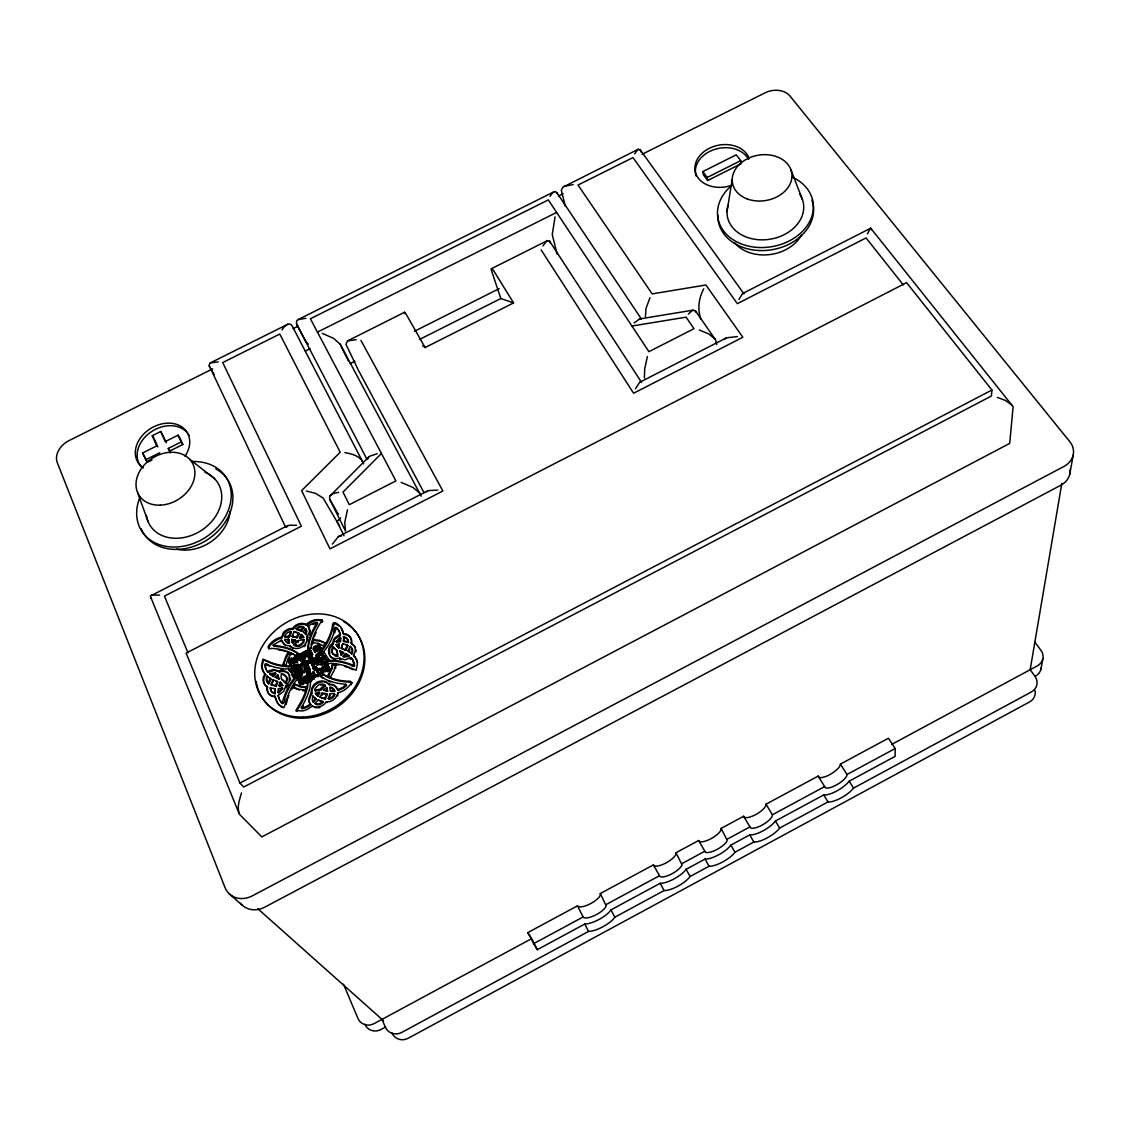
<?xml version="1.0" encoding="UTF-8"?>
<svg xmlns="http://www.w3.org/2000/svg" width="1130" height="1130" viewBox="0 0 1130 1130"><rect width="100%" height="100%" fill="white"/><g stroke="black" fill="none" stroke-linecap="round" stroke-linejoin="round"><path stroke-width="1.5" d="M895.172 748.512L895.158 756.351L849.209 781.169A16.992 5.452 -31.3 0 1 823.728 794.941L775.434 821.03A17.035 5.509 -30.4 0 1 749.727 834.915L730.87 845.099A17.077 5.537 -29.9 0 1 705.035 859.054L686.08 869.295A17.134 5.565 -29.3 0 1 660.132 883.321L610.949 909.89A17.247 5.594 -28.4 0 1 584.775 924.029L537.23 949.709L527.752 932.631L577.444 905.85L578.376 906.613A12.981 4.322 -28.4 0 0 590.863 903.477A12.981 4.322 -28.4 0 0 600.397 894.748L600.284 893.533L653.352 864.93L654.157 865.764A12.882 4.294 -29.3 0 0 666.177 862.868A12.882 4.294 -29.3 0 0 675.994 853.983L676.008 852.712L698.608 840.536L699.315 841.412A12.84 4.28 -29.9 0 0 711.081 838.658A12.84 4.28 -29.9 0 0 721.053 829.702L721.138 828.389L743.625 816.27L744.26 817.188A12.811 4.252 -30.5 0 0 755.744 814.56A12.811 4.252 -30.5 0 0 765.886 805.52L766.055 804.179L818.177 776.084L825.183 787.525A12.826 4.139 -31.4 0 0 836.228 785.067A12.826 4.139 -31.4 0 0 846.709 775.9L847.006 774.502L840.409 764.106L888.42 738.229L895.172 748.512L847.006 774.502M333.166 644.199L332.601 642.447L334.367 638.21L339.932 634.184L340.497 635.046L334.932 639.057L333.166 644.199L329.692 648.578L329.692 655.216M307.685 640.498L306.979 636.981L309.592 631.741L308.942 627.418M290.466 680.175L290.495 677.887M355.936 651.784L355.95 649.496M343.986 637.574L343.732 641.572L348.492 642.447L348.153 640.357A6.187 5.255 -32.6 0 0 344.876 637.673L343.421 636.713L344.325 636.826A6.187 5.269 -32.6 0 1 347.602 639.509L348.492 642.447M343.421 636.713L343.732 641.572M289.266 674.935L289.195 681.658L285.636 686.122L283.771 691.391L278.107 695.501C278.926 700.628 284.732 709.414 284.972 697.111A66.444 57.404 -35.4 0 1 291.484 683.495L294.563 679.328L301.88 675.528M286.243 687.845L285.636 686.122M676.008 852.712L682.011 864.817A12.924 4.223 -29.3 0 1 672.138 873.674A12.924 4.223 -29.3 0 1 660.104 876.64L653.352 864.93M274.661 692.874L275 688.763L270.254 687.845L270.536 689.978A6.272 5.297 -36.4 0 0 273.757 692.747L275.282 693.665L274.392 693.552A6.272 5.297 -36.4 0 1 271.172 690.783L270.847 689.328M275.282 693.665L275 688.763M340.709 638.083L340.469 641.642L336.698 642.377L336.133 641.529L340.144 637.235L340.709 638.083L336.698 642.377M340.144 637.235L340.469 641.642M277.952 692.365L278.263 688.707L282.076 687.972L282.698 688.777L278.587 693.156L277.952 692.365L282.076 687.972M339.989 651.064L341.26 655.231L343.803 653.041L339.989 651.064L343.803 653.041M340.554 651.911L341.26 655.231M308.278 648.493L309.055 642.928A65.088 55.822 -31.9 0 1 315.454 627.263L317.587 623.675L316.81 622.517L314.86 622.842A14.676 12.388 -33.1 0 0 310.369 624.777A14.506 12.246 -33.1 0 0 308.193 626.373L308.787 627.221M294.224 674.695L294.704 675.909L296.145 675.415L294.817 673L293.856 674.907L296.145 675.415M336.415 687.068L332.545 684.865L329.24 684.724C326.316 679.78 318.957 680.076 315.03 683.65A9.986 8.532 -35.3 0 0 311.372 690.063C311.795 694.964 305.707 700.021 310.863 704.696A14.803 12.614 -36.1 0 1 308.631 706.349A14.973 12.755 -36.1 0 1 304.041 708.341L302.035 708.665L301.216 707.55L303.433 703.792A65.695 55.031 -36.9 0 0 309.973 687.548L310.877 680.26L307.515 682.011L307.289 685.006A62.164 52.079 -36.9 0 1 299.323 704.739L295.862 710.615L302.388 710.954A18.461 15.721 -36.1 0 0 308.193 708.92L312.445 705.982C317.219 708.694 323.491 706.321 326.259 701.829L329.381 701.645A10.099 8.659 -35.2 0 0 335.836 697.38L338.28 692.676A18.108 15.509 -34.3 0 0 342.56 691.052C345.667 690.049 357.009 679.949 347.334 681.206A61.317 52.164 -31.4 0 1 325.525 675.599L323.109 673.904L319.762 675.655L325.751 679.413A64.608 54.975 -31.4 0 0 339.381 683.537L345.865 684.328L346.613 685.444L343.69 688.057L338.195 690.501L337.136 688.128M307.515 682.011L307.897 685.825A62.108 52.051 -36.9 0 1 299.93 705.544L296.484 711.406M311.499 648.309L311.117 644.538A61.656 52.87 -31.9 0 1 318.886 625.469L322.22 619.861L315.849 619.621A18.066 15.255 -33.1 0 0 310.213 621.585M279.011 679.074L277.754 674.907L275.183 677.096L279.011 679.074L277.754 674.907M354.029 645.442L351.077 642.956L351.289 640.089A9.93 8.447 -32.6 0 0 343.125 633.549M351.628 643.803L351.84 640.936A9.916 8.433 -32.6 0 0 343.69 634.396L342.545 630.625M721.138 828.389L727.226 840.409A12.896 4.209 -29.9 0 1 717.183 849.35A12.896 4.209 -29.9 0 1 705.417 852.175L698.608 840.536M991.9 390.02L991.363 396.051L243.755 787.017L239.97 783.019L186.083 653.112L906.585 282.641L991.9 390.02L239.97 783.019M266.878 689.357L267.174 686.433C262.358 684.3 261.948 677.732 265.07 673.989A18.066 15.199 -35.3 0 1 262.216 669.214A18.221 15.312 -35.3 0 1 261.524 665.302L262.909 659.143L270.437 662.307A60.639 50.681 -32.7 0 0 287.839 665.966L298.391 664.355L289.633 668.889L284.746 668.904A64.085 53.576 -32.7 0 1 268.771 665.189C261.962 659.623 265.508 670.825 268.206 672.449L274.308 670.26L279.576 671.955L282.5 671.418A9.916 8.376 -36 0 1 288.673 673.918M267.174 686.433L267.513 690.162A10.057 8.489 -36.4 0 0 270.932 695.699A9.958 8.418 -36.4 0 0 273.05 696.617M306.88 671.785L306.696 667.11L307.289 667.943M766.055 804.179L772.397 814.787L772.214 816.114A12.854 4.181 -30.5 0 1 762.016 825.14A12.854 4.181 -30.5 0 1 750.518 827.824L743.625 816.27M306.626 671.912L307.233 672.731L310.326 671.121L309.733 670.302L310.284 672.675L307.106 674.313L306.626 671.912L310.312 670.019L306.145 661.431L304.478 662.293L305.947 665.005L305.679 666.757L305.354 664.186M304.055 672.124L304.69 668.155L304.662 672.943L304.055 672.124L306.287 670.966M727 211.649L732.198 179.472M1061.847 483.343L1030.165 669.709L1034.925 676.263A12.995 11.413 11.3 0 1 1031.28 691.998L853.588 788.09A17.035 5.396 -31.3 0 1 828.05 801.905L779.644 828.078A17.077 5.452 -30.4 0 1 753.88 842.005L734.98 852.232A17.119 5.481 -29.9 0 1 709.089 866.23L690.091 876.499A17.176 5.509 -29.4 0 1 664.087 890.567L614.791 917.221A17.289 5.537 -28.5 0 1 588.561 931.403L401.885 1032.354A13.461 12.204 -56.7 0 1 385.302 1027.043L381.997 1019.373M1069.799 474.162L1073.147 455.192M1040.942 669.186L1042.835 658.889M335.638 668.48L335.709 664.581L332.503 664.228L330.864 670.147L327.644 675.684L331.09 677.689L327.644 675.684M332.503 664.228L332.446 668.113L328.223 676.503M840.409 764.106L840.127 765.504A12.783 4.209 -31.4 0 1 829.702 774.672A12.783 4.209 -31.4 0 1 818.671 777.073L818.177 776.084M335.709 664.581L333.915 670.923L330.511 676.87M283.489 665.514L285.353 659.242L288.786 653.38L288.178 652.547L286.328 655.301L282.867 664.68L286.045 665.033L287.726 659.171L290.975 653.719L288.178 652.547M319.126 650.428L318.674 649.326C316.781 648.549 317.587 643.281 320.609 646.007L318.392 645.371L318.038 646.417C319.734 646.148 319.395 650.866 320.581 648.747L320.002 647.914L321.104 647.631L321.683 648.465L320.581 648.747M320.002 647.914L320.256 649.708A1.469 1.243 -33.6 0 0 321.174 648.267L321.104 647.631M286.003 527.498L288.842 525.238L296.427 525.281M329.946 696.744L329.932 693.806L334.296 693.467L334.621 695.162A6.3 5.396 -35.2 0 1 331.161 698.75L328.83 699.385L328.237 698.58L329.932 693.806M326.669 693.679L324.748 698.538L325.341 699.329L327.248 694.484L326.669 693.679L322.177 693.001L319.974 697.154L325.341 699.329M647.377 356.557L644.693 368.945L644.383 378.084M315.694 689.342L315.312 691.066L320.991 689.922L325.412 685.839L324.593 684.837A6.399 5.481 -35.3 0 0 318.434 684.921L315.101 688.537L315.312 691.066M302.558 690.67L305.75 690.854L306.032 686.899L299.944 686.193L294.535 683.918L292.811 686.842L293.419 687.647L299.238 690.049M309.521 634.933L310.171 630.342L308.193 626.373M313.208 639.622L312.939 643.521L313.208 639.622L319.649 640.357L326.019 643.507L324.338 646.374L318.378 643.323L312.346 642.673M305.75 690.854L306.032 686.899M337.715 695.967L337.828 692.747M289.577 637.009L288.969 636.162L290.678 631.571L288.39 632.193A6.159 5.17 -34 0 0 284.986 635.653L285.339 637.348L289.577 637.009L291.286 632.433L290.678 631.571M334.734 632.772L336.175 628.04L338.703 630.3M292.162 636.261L294.068 631.599L296.766 632.122L299.309 633.732L297.134 637.73L292.162 636.261L297.134 637.73M292.769 637.108L293.221 635.54M334.296 693.467L334.042 694.357A6.3 5.41 -35.2 0 1 330.582 697.959L328.237 698.58M555.084 216.875L552.245 234.546L557.104 254.052M352.052 682.986L351.148 684.724M320.03 645.159C316.993 642.433 316.202 647.716 318.095 648.479L318.985 649.877L320.228 649.679M282.105 702.874L284.336 696.32A66.515 57.446 -35.4 0 1 290.862 682.69L293.955 678.509L302.741 673.96L294.958 681.913A63.111 54.523 -35.4 0 0 285.551 703.623L283.87 707.747L278.87 704.767M347.475 509.785L344.763 522.357L345.526 531.1L329.678 499.234L329.649 496.409L369.383 456.351L377.152 453.737M269.124 649.157C267.499 645.611 274.491 641.558 277.288 639.721A17.896 15.043 -34.8 0 1 281.469 638.125L283.291 632.772A9.888 8.291 -34 0 1 289.619 628.676L292.628 628.464C295.396 624.17 301.413 621.895 306.075 624.424L306.668 625.271L310.807 622.446A18.052 15.241 -33.1 0 1 316.442 620.469L322.544 620.441M281.907 638.069L283.898 633.619A9.873 8.291 -34 0 1 290.226 629.523L293.235 629.325C295.989 625.031 302.007 622.757 306.668 625.271M285.339 637.348L285.608 636.501M341.246 648.083L342.588 643.789L347.404 644.849L347.969 645.696L345.865 650.372L341.246 648.083L345.865 650.372M341.811 648.917L342.588 643.789M347.404 644.849L345.3 649.524M241.467 792.907C239.687 799.772 236.17 808.077 239.941 814.787L261.835 836.906L1009.712 443.398L1013.116 406.687L870.722 228.204L742.551 293.532L738.935 299.45M338.774 648.126L339.297 643.888L336.076 644.693L338.774 648.126L339.297 643.888M276.285 686.447L275.649 685.628L277.076 681.277L273.065 679.794L270.861 684.526L276.285 686.447L277.697 682.082L277.076 681.277M367.645 458.978L368.535 457.17M278.94 685.543L280.085 682.096L282.797 685.557L279.562 686.348L278.94 685.543L282.175 684.738L282.797 685.557M279.562 686.348L280.72 682.901L280.085 682.096M271.497 685.331L272.019 683.791M867.43 233.868L870.326 228.359M334.268 648.394L336.91 650.315C338.534 657.166 336.853 658.677 332.192 652.801A6.314 5.382 -33 0 1 332.997 647.024L333.562 647.871M336.91 650.315L337.884 656.361M350.229 646.388L348.012 650.908L351.769 653.959L352.179 653.338A6.441 5.495 -32.8 0 0 352.263 648.959L350.229 646.388L351.713 648.111A6.441 5.495 -32.8 0 1 351.628 652.49L351.769 653.959M283.178 680.345L281.441 679.017C279.943 673.833 282.896 671.884 286.187 676.517A6.37 5.382 -36 0 1 285.297 682.379L285.918 683.184A6.356 5.367 -36 0 0 286.794 677.336L283.517 674.723M268.742 683.763L271.059 679.201L267.316 676.15L266.878 676.785A6.497 5.466 -36.1 0 0 266.68 681.192L268.742 683.763L267.471 682.464M268.107 682.958L270.423 678.381M322.121 695.19L322.177 693.001M703.75 288.842C698.665 298.193 697.323 309.196 700.897 319.409M649.976 297.741L646.021 308.335L645.456 316.612M635.399 388.833L639.679 382.307L726.562 337.799L737.396 336.585M296.526 636.882L298.701 632.885M295.213 663.013L293.927 661.544L294.944 660.697C300.58 664.708 292.825 654.425 294.859 658.79L295.467 659.609L293.503 660.768L292.543 658.635L295.001 656.587L298.108 660.033M288.348 660.005L289.746 657.279M349.227 650.696L349.933 649.326M317.968 696.334L317.375 695.529L319.112 692.21L319.705 693.015L317.968 696.334L315.397 693.382L319.112 692.21M272.542 682.619L273.163 681.461M299.507 637.617L301.23 634.424L303.758 637.32L300.114 638.464L299.507 637.617L303.165 636.473L303.758 637.32M316.033 699.188L312.939 695.995L312.191 699.795L313.434 702.253L316.033 699.188L314.267 697.422M313.18 697.478L312.939 695.995M303.137 631.67L306.159 634.792L306.908 631.162L305.693 628.718L303.137 631.67L304.874 633.436M634.636 153.892L637.857 149.471L640.258 149.895L743.978 293.856M301.074 655.64C300.665 657.618 304.775 655.4 304.309 658.154M542.965 245.945L546.652 241.043L549.519 241.057L641.501 382.293L639.679 382.307M352.489 659.482L354.043 665.386L350.018 664.101A66.783 57.446 -36.8 0 0 333.76 660.386L328.83 660.4L320.072 664.934L330.68 663.324A63.181 54.353 -36.8 0 1 348.407 667.011L356.19 670.231L357.405 663.988A18.221 15.58 -33.7 0 0 353.535 655.273L355.385 650.951L354.778 646.501M323.759 645.527L325.44 642.673M293.419 687.647L295.142 684.724L294.535 683.918M332.319 544.123L338.393 536.595L428.185 490.604L437.72 490.123M288.461 666.785A60.568 50.652 -32.7 0 1 271.059 663.141L263.544 659.977L262.16 666.121A18.052 15.184 -35.3 0 0 265.705 674.808C262.584 678.551 263.007 685.105 267.81 687.238M303.32 705.77L302.035 708.665M320.991 689.922L321.132 687.958L324.833 685.034M550.098 196.366C551.2 194.233 554.576 189.332 556.906 192.722L641.233 318.787M298.235 640.611L293.856 644.594L294.69 645.625A6.272 5.283 -33.9 0 0 300.75 645.513L304.027 641.995L303.815 639.481L298.235 640.611L298.122 642.589M267.513 677.59L267.316 676.15M282.02 329.988C283.687 326.711 289.379 320.906 292.246 326.076L362.871 462.17M293.503 677.619L292.388 672.788C289.859 676.234 295.65 679.356 297.939 675.302L298.546 676.107L295.043 677.859M322.092 622.418L322.742 621.557M318.038 699.979L315.143 703.411L316.358 704.527A6.54 5.608 -35.8 0 0 321.118 703.99L323.237 702.295L322.643 701.504L318.038 699.979L323.237 702.295M301.202 631.02L300.608 630.173L303.447 626.882L304.041 627.729L301.202 631.02L296.738 629.608L296.145 628.76L298.207 627.122A6.385 5.367 -33.5 0 1 302.84 626.571L303.447 626.882M315.44 698.382L312.826 701.462M281.299 637.221L280.862 637.292A17.91 15.043 -34.8 0 0 276.666 638.874C273.7 639.834 262.372 649.609 271.807 648.408A62.885 53.054 -37.6 0 1 293.08 653.804L295.439 655.471L298.772 653.747L292.896 650.075A66.275 55.907 -37.6 0 0 279.619 646.12L273.149 645.075L281.441 640.159L282.5 642.49M688.325 314.069L692.464 310.425L695.374 310.736L715.728 340.102L716.731 344.481M322.643 701.504L320.524 703.185A6.554 5.608 -35.8 0 1 315.764 703.736L315.143 703.411M634.241 322.954L639.495 318.971L693.34 310.114M305.171 630.766L306.287 629.565M300.354 658.126L301.329 659.03C306.428 659.482 294.068 654.976 302.798 654.482L301.117 653.366L299.224 654.779L299.831 656.897L302.529 657.208L300.354 658.126L301.413 659.553M286.738 686.602L288.531 684.695M345.978 653.592L343.139 656.318L343.704 657.152L349.396 656.417L345.978 653.592L349.396 656.417M329.24 684.724C325.949 680.543 319.352 681.192 315.623 684.469A9.972 8.532 -35.3 0 0 311.979 690.868C312.77 695.317 307.176 698.834 310.1 703.595M307.572 637.829L308.264 637.094M269.717 673.678L272.5 675.684L275.381 672.971L276.002 673.777L273.135 676.503L269.717 673.678L275.381 672.971M323.505 689.936L326.669 687.492L327.629 691.306L323.505 689.936L327.629 691.306M295.806 640.696L292.684 643.069L291.738 639.326L295.806 640.696L293.927 640.357M340.723 517.865L336.994 521.622L344.029 535.789M295.198 639.848L292.077 642.221M381.446 453.497L342.983 492.087L349.339 504.686L395.91 480.914L310.397 318.759L548.318 199.897L648.931 351.684L694.004 328.675L686.08 317.163L631.938 326.047M298.32 679.497L301.343 676.475M343.238 652.194L340.695 654.383M318.25 654.524L323.943 648.366A60.963 50.808 -33.9 0 0 332.997 627.277L334.593 623.336L339.565 626.133M265.494 664.751L269.406 666.008M426.42 491.833L428.185 490.604M330.186 495.562L333.421 493.485L338.689 492.299M287.91 324.183L210.279 362.928L209.008 365.244L285.396 526.778M319.183 646.628L319.239 647.787L319.183 646.247M294.535 662.378L295.552 661.53M724.146 339.367L726.562 337.799M306.075 624.424L310.213 621.585M554.406 191.606L298.023 319.606L296.583 321.047L296.569 323.929L305.284 340.723L308.264 344.142M404.54 312.29L347.602 340.865L345.95 344.283L358.408 370.259L424.033 492.68M638.563 149.104L562.754 187.227L561.342 190.363L565.283 206.14M296.95 662.872L297.713 662.307M322.106 665.005L329.409 661.234L334.325 661.22A66.712 57.404 -36.8 0 1 350.582 664.934C357.504 670.373 353.775 659.426 351.063 657.632L344.933 659.835L339.565 658.14L336.613 658.691A9.845 8.376 -33 0 1 330.356 656.205M350.356 659.355L351.614 658.465L351.063 657.632M315.016 647.518C313.194 647.956 314.832 651.389 316.273 650.23L316.852 651.064C315.425 652.222 313.787 648.789 315.609 648.366L315.016 647.518L316.273 650.23M309.126 650.569C307.304 650.993 308.942 654.44 310.383 653.281L310.962 654.115C309.535 655.273 307.897 651.826 309.719 651.403L309.126 650.569L310.962 654.115M348.845 655.584L343.139 656.318M270.353 674.497L272.189 673.65M332.601 643.351C328.194 646.332 326.895 653.168 330.935 657.039A9.831 8.376 -33.1 0 0 334.819 659.256M294.464 645.442L296.371 644.227M303.716 659.313L302.515 659.878M316.739 693.721L315.397 693.382M319.677 648.86L319.762 647.462M300.961 658.96L302.897 658.649M287.627 525.591L150.29 596.075L239.263 813.883M891.556 744.486L1037.34 665.838A12.896 11.244 10.4 0 0 1040.928 650.315L1034.656 641.812M533.275 943.861L583.136 916.953L584.055 917.701A13.023 4.252 -28.4 0 0 596.569 914.495A13.023 4.252 -28.4 0 0 606.16 905.766L600.284 893.533M606.047 904.579L659.313 875.821M682.04 863.56L704.71 851.314M727.324 839.11L749.896 826.934M772.397 814.787L824.688 786.551M385.655 1026.972L381.093 1029.444A13.235 11.936 -56.2 0 1 364.877 1024.246M309.775 648.846L312.657 654.637L309.775 648.846L307.19 650.527L308.278 654.454M317.982 650.343L315.666 645.795L313.617 646.897L313.038 649.369L315.496 652.66M310.369 649.679L307.798 651.36L307.741 653.253M316.259 646.643L313.674 648.323L314.917 651.826L317.968 650.739L315.666 645.795M301.837 661.784L300.806 660.485L303.956 658.846L305.962 661.573L305.354 660.753L302.261 662.35M311.795 657.42L308.702 659.016L308.165 656.671L311.315 655.033L312.389 658.253L311.315 655.033M301.399 661.304L304.563 659.68L303.956 658.846M309.295 659.849L308.758 657.505L311.908 655.866M291.526 672.915L289.082 670.26L290.975 669.285L294.761 672.35L290.975 669.285M294.153 671.531L292.727 668.381L294.407 667.505L298.546 676.107M294.633 667.449L299.874 664.666L303.32 671.714M305.679 666.757L303.08 664.158L301.032 665.217L300.425 664.384L302.487 663.324L305.086 665.923M313.01 666.799L310.99 662.42L308.391 663.762L306.922 661.022L313.462 657.646L314.903 659.609L316.796 658.635L315.877 656.389L317.587 655.499L318.166 656.332L316.471 657.222M318.773 654.892L321.768 664.073L318.773 654.892L320.412 654.044L324.197 659.242L322.29 653.069L324.197 659.242M320.623 653.959L323.929 652.222L324.508 653.055L322.869 653.903M289.704 671.079L291.596 670.104M292.727 668.381L293.334 669.2L295.015 668.324M300.312 669.652L299.704 668.833L297.105 670.175L297.713 670.994L300.312 669.652L299.62 668.127L296.738 669.61L295.326 667.025L295.933 667.858L300.481 665.499M306.753 662.251L305.086 663.112L304.478 662.293M306.922 661.022L307.515 661.855L311.781 659.652L314.634 665.852M317.587 655.499L319.14 664.299L317.318 665.245L311.711 658.55L312.304 659.369L314.055 658.465L313.462 657.646M319.366 655.725L320.991 654.877L320.412 654.044M315.877 656.389L316.216 657.801L314.324 658.776L314.903 659.609M296.131 668.791L299.012 667.293L299.62 668.127M307.798 662.943L310.397 661.587L310.99 662.42M315.44 660.273L316.626 659.652L317.911 663.578L315.44 660.273L316.033 661.107L317.205 660.485M301.597 672.477L300.99 671.658L298.179 673.113L298.786 673.932L301.597 672.477L300.425 670.415L297.826 671.771L297.105 670.175M310.312 670.019L309.705 669.186L308.038 670.062L308.631 670.881L306.696 667.11M321.174 663.239L322.756 662.42L321.315 657.801L324.169 661.7L325.737 660.88L324.564 656.106L325.934 660.118M327.149 660.146L328.731 659.327L329.31 660.16L323.929 652.222M316.188 666.954L316.781 667.774L313.674 669.384L313.081 668.565L316.188 666.954L318.264 669.666L317.233 668.353M317.671 668.833L314.507 670.471L313.081 668.565M300.58 682.407L299.973 681.602L300.848 684.639L299.718 685.218L298.278 679.723L299.436 679.116L302.162 682.76L300.778 678.424L301.936 677.831L302.543 678.636L301.385 679.243M306.202 678.155L304.154 679.215L304.818 680.105L306.654 679.144L306.202 678.155L305.594 677.336L303.56 678.395L303.038 677.251L306.258 675.585L309.168 681.447L305.99 683.085L304.902 681.192L306.88 680.161L307.487 680.98L305.495 682.011L304.902 681.192M307.049 675.175L308.236 674.568L308.829 675.387L307.643 675.994L307.049 675.175L309.945 681.037L311.131 680.415L309.733 677.845L311.018 677.167L311.612 677.986L310.326 678.65M308.236 674.568L309.761 677.421L311.047 676.743L309.521 673.89L310.708 673.282L313.603 679.13L312.431 679.752L311.824 678.932L313.01 678.325L313.603 679.13M314.197 676.164L312.982 676.799L313.575 677.605L314.79 676.983L312.445 672.378L313.632 671.757L315.962 676.376L317.163 675.74L316.584 674.921L315.369 675.556L313.632 671.757M318.053 674.158L316.838 674.794L317.431 675.613L318.646 674.977L316.301 670.373L317.488 669.765L319.818 674.37L321.019 673.748L320.44 672.929L319.239 673.551L317.488 669.765M321.753 667.548L321.951 668.48L319.38 669.906L318.801 669.087L320.03 668.437L321.188 669.991L322.53 669.299L321.753 667.548L322.954 666.926L323.985 670.627M328.985 671.149L326.386 667.59L327.206 670.952L325.652 671.757L323.321 666.728L324.296 666.234L326.655 670.881L325.03 665.838L325.906 665.386L329.014 669.652L326.655 665.005L327.615 664.511L330.539 670.344L327.615 664.511M300.326 686.023L298.885 680.543L300.043 679.935M306.866 676.404L303.645 678.071L303.038 677.251M311.301 674.102L310.114 674.709L309.521 673.89M312.445 672.378L313.038 673.198L314.225 672.576M316.301 670.373L316.894 671.192L318.081 670.584M322.332 668.381L323.533 667.745M323.321 666.728L324.875 667.053M325.624 666.672L326.485 666.22L325.906 665.386M328.194 665.33L326.655 665.005M309.168 676.602L310.453 675.924L311.047 676.743M321.358 670.132L322.191 669.695L323.194 672.534L321.358 670.132L322.785 670.514M306.654 679.144L306.046 678.339L304.21 679.285L305.284 681.136L307.12 680.175L307.487 680.98M304.676 680.317L306.513 679.37L307.12 680.175M302.967 683.537L303.575 684.342L302.275 680.401L302.967 683.537L301.837 684.116L299.973 681.602M305.382 682.28L308.561 680.627L309.168 681.447M309.352 680.218L310.538 679.61L311.47 681.079L308.109 682.817M312.982 676.799L313.561 678.042L317.149 676.178L316.584 674.921M328.406 670.33L329.96 669.525M351.967 682.562L347.899 682.026A61.246 52.135 -31.4 0 1 326.118 676.418L323.703 674.737L320.355 676.475L322.841 678.268M310.905 647.476L307.572 649.199L308.462 642.08A65.144 55.864 -31.9 0 1 314.86 626.416L316.81 622.517M291.653 661.587L290.41 658.861L291.512 658.296L294.379 664.101L289.986 661.827L291.243 664.581L290.128 665.16L287.882 660.174L288.983 659.595L292.26 662.42L288.983 659.595M297.967 654.948L300.227 659.92L299.055 660.527L296.795 655.57L297.967 654.948L300.269 659.51M306.272 651.798L302.995 653.747L302.473 652.617L305.679 650.965L307.981 655.513M287.882 660.174L288.489 660.994L289.605 660.429M290.41 658.861L291.017 659.694L292.133 659.115M296.795 655.57L297.388 656.389L298.574 655.781M303.631 654.623L305.467 653.677L306.061 654.51L304.238 655.457L303.631 654.623L304.097 655.626L306.894 656.304L305.933 654.68L304.097 655.626M294.111 661.587L295.933 660.655L295.467 659.609M304.323 656.488L305.411 658.38L304.323 656.488L306.287 655.471L305.933 654.68M304.803 657.561L307.953 655.923L305.679 650.965M350.201 363.592L354.919 361.233M414.512 331.245L499.192 288.644M419.47 339.494L500.816 298.532L513.585 302.925L425.12 347.546L422.606 345.695M305.312 351.063L310.044 348.69M152.056 459.966L147.352 462.325L142.578 453.003L156.703 445.912L152.239 435.728L160.771 431.462L166.378 442.663M491.423 268.7L547.471 240.563M182.848 444.486L181.111 441.971L168.271 448.441L170.023 450.927L182.848 444.486L179.797 437.691L178.074 435.177L165.248 441.618L160.771 431.462M702.86 171.576L736.266 154.81L740.715 160.644L741.082 163.737L707.677 180.532L703.312 174.642L702.86 171.576L707.239 177.481L707.677 180.532M145.53 459.868L159.697 452.749M707.239 177.481L740.715 160.644M338.393 536.595L341.387 536.016M212.624 368.874L68.944 440.658A19.168 14.521 -33 0 0 57.305 462.707L225.011 887.544A22.784 19.62 -46.6 0 0 252.386 895.822L1063.881 466.478A21.823 17.925 4.1 0 0 1069.771 441.646L789.955 96.008A18.292 13.574 -9.5 0 0 765.236 92.759L642.08 154.287M293.15 328.632L297.882 326.273M558.404 196.097L563.136 193.739M317.459 332.121L556.624 212.426M563.856 186.408L573.178 184.586M312.064 653.79L309.832 654.892L308.292 654.411M210.279 362.928L218.161 361.897M298.023 319.606L305.976 318.293M347.602 340.865L356.19 339.706M742.551 293.532L743.582 293.405M268.206 672.449L267.57 671.63L268.841 670.754L273.672 669.44L278.94 671.135L281.879 670.599A9.93 8.376 -36 0 1 288.065 673.099L289.887 675.754M339.593 659.186L340.822 659.525M314.705 690.261L320.412 689.116M336.076 644.693L337.828 645.103M320.129 650.753L320.807 650.513A1.469 1.243 -33.6 0 0 321.768 649.114M280.692 641.402L282.062 641.007M337.616 689.681L343.125 687.238L345.865 684.328M151.42 595.086L159.598 595.115M336.133 641.529L339.918 640.795M281.186 689.173L282.698 688.777M296.569 665.796L288.461 666.785M301.413 707.874L303.433 707.55A14.987 12.769 -36.1 0 0 308.024 705.544A14.817 12.628 -36.1 0 0 310.256 703.905L310.863 704.696M337.319 655.527L333.011 653.973M282.006 674.554L281.13 673.777M292.698 648.323L290.085 645.696L286.865 645.583L283.122 643.464M289.732 646.671L290.693 646.544M328.661 683.904L334.042 684.865L338.195 690.501M284.732 636.501L288.969 636.162M333.703 694.413L334.876 694.272M319.96 707.663L315.058 707.634M284.746 639.509L288.517 639.199L289.125 640.046C291.102 645.625 285.495 642.815 284.746 639.509L285.537 640.922M334.805 691.15L334.226 690.345L330.356 690.642C328.265 684.893 334.014 687.732 334.805 691.15L330.935 691.447L330.356 690.642M290.579 632.489L291.286 632.433M318.42 693.128L319.705 693.015M639.495 318.971L641.077 319.112M287.486 640.117L289.125 640.046M295.311 658.734L296.102 658.974M313.801 640.456L320.228 641.204L326.019 643.507M306.64 687.704L300.552 687.012L295.142 684.724M289.322 643.493L285.749 641.289M305.142 690.034L298.631 689.244L292.811 686.842M343.167 640.71L347.941 641.6M292.388 672.788L289.082 670.26M333.068 665.062L336.274 665.415M327.248 694.484L322.77 693.806M273.149 645.075L273.94 646.205L280.226 646.953A66.204 55.864 -37.6 0 1 293.503 650.908L299.365 654.581M275.649 685.628L270.861 684.526M324.748 698.538L319.974 697.154M344.904 452.636C352.108 453.836 360.979 456.139 363.648 463.893M306.329 491.041L315.482 493.33L323.095 498.005L339.551 526.001M310.001 655.781L307.685 653.62M296.145 628.76L300.608 630.173M296.215 632.673L299.309 633.732M302.416 654.298C296.583 654.341 307.304 658.041 302.558 657.547M276.356 681.673L277.697 682.082M997.352 397.407L1005.375 400.401L1012.282 405.402M346.006 645.061L347.969 645.696M699.329 330.017L708.807 333.986L714.909 338.873M322.332 333.406L333.534 338.336L340.187 344.184L421.222 496.183M401.136 482.369L412.987 487.468L419.739 493.104M275.183 677.096L278.39 678.254M331.203 687.902L333.746 689.3M288.786 653.38L291.596 654.553M348.958 667.844L353.012 669.624M337.474 651.163L333.223 646.784M281.441 679.017L285.678 683.438M304.041 627.729L303.433 627.433A6.385 5.367 -33.5 0 0 301.922 627.235M348.012 650.908L351.204 653.126M271.059 679.201L267.951 676.969M351.077 642.956L355.329 647.349M282.74 703.665L280.452 701.221M294.944 660.697L296.272 660.485L296.046 659.03M285.466 645.64L281.441 640.159M189.642 459.218L214.771 478.88M281.596 707.225L277.161 702.747M293.856 644.594L294.097 644.778A6.286 5.283 -33.9 0 0 300.142 644.679L302.642 642.532L303.815 639.481M325.412 685.839L325.172 685.656A6.399 5.466 -35.3 0 0 320.567 685.119M336.867 646.176L338.209 647.278M280.72 682.901L282.034 684.046M229.362 893.915L242.258 905.201M302.812 636.134L301.23 634.424M300.425 664.384L305.298 668.974M257.923 908.831L383.466 1020.673M316.358 694.611L317.375 695.529M293.927 661.544C295.834 664.03 299.097 660.061 297.035 658.041L294.987 657.561L293.15 659.468L292.543 658.635M300.806 660.485L302.868 663.183M318.801 669.087L323.138 674.186L322.559 673.367L323.844 672.689L322.954 666.926M312.304 659.369L316.781 664.737M266.878 689.357A10.071 8.503 -36.4 0 0 270.296 694.894A9.972 8.418 -36.4 0 0 274.83 696.122L276.511 701.221M903.237 284.845L866.06 237.922L737.339 303.645L632.984 157.593L578.037 185.038L652.151 293.899L705.897 284.986L742.834 337.263L633.605 393.24L541.143 249.885M282.472 702.648L283.093 703.439M270.254 687.845L270.889 688.65M278.107 695.501L279.477 699.301M265.07 673.989L265.705 674.808M273.065 679.794L273.7 680.599M272.5 675.684L273.135 676.503M278.94 671.135L279.576 671.955M312.445 705.982L313.038 706.773M298.278 679.723L298.885 680.543M311.499 692.831L312.092 693.636M289.986 661.827L290.608 662.646M142.578 453.003L147.352 462.325M294.068 659.2L294.676 660.019M295.933 660.655L294.859 658.79M326.259 701.829L326.853 702.634M293.856 658.719L294.464 659.553M295.439 655.471L296.046 656.304M313.561 678.042L314.154 678.862L313.575 677.605M302.487 663.324L303.08 664.158M150.558 597.558L151.194 598.434M302.346 657.039L302.953 657.872M315.369 675.556L315.962 676.376M301.428 657.476L302.021 658.31M291.738 639.326L292.345 640.159M302.473 652.617L303.08 653.451M330.115 687.068L330.695 687.873M308.165 656.671L308.758 657.505M319.239 673.551L319.818 674.37M323.109 673.904L323.703 674.737M152.239 435.728L154.033 438.228M311.781 659.652L311.188 658.818L314.762 666.573L313.081 667.435L310.397 661.587M317.911 663.578L316.626 659.652M292.628 628.464L293.235 629.325M294.068 631.599L294.676 632.447M323.194 672.534L322.191 669.695M320.03 668.437L321.188 669.991M321.951 668.48L322.53 669.299M324.296 666.234L326.655 670.881M316.216 657.801L316.796 658.635M326.386 667.59L327.785 671.771L327.206 670.952M321.315 657.801L322.855 661.714M328.435 668.833L329.014 669.652M306.159 634.792L305.693 628.718M318.293 647.815L318.872 648.662M319.592 647.631L320.171 648.479M319.267 647.829L319.861 648.662M301.936 677.831L305.693 683.24L305.086 682.435L303.956 683.014L302.275 680.401M339.565 658.14L340.13 658.974M527.752 932.631L531.764 938.578L374.298 1023.526A13.405 12.063 -55.6 0 1 357.885 1018.285L343.506 984.188M313.434 702.253L312.798 700.586M354.043 665.386L354.594 666.22M353.535 655.273L354.086 656.106A18.207 15.58 -33.7 0 1 357.532 662.152M290.085 645.696C293.348 649.807 299.817 649.086 303.49 645.894A9.789 8.235 -33.9 0 0 307.092 639.665L306.979 636.981M324.564 656.106L327.728 660.979M695.374 310.736L696.165 312.389M849.209 781.169L853.588 788.09M823.728 794.941L828.05 801.905M513.585 302.925L495.081 273.008A14.591 1.667 63.6 0 0 492.03 272.231L500.816 298.532M549.519 241.057L550.381 242.936M214.262 374.553L209.234 366.219M284.04 680.98L285.057 682.619M775.434 821.03L779.644 828.078M342.602 630.272C341.656 626.811 332.093 617.545 332.432 626.43A61.034 50.85 -33.9 0 1 323.364 647.518L315.666 655.386L324.395 650.866L327.432 646.741A64.311 53.59 -33.9 0 0 333.731 633.436C333.83 621.161 339.509 630.102 340.497 635.046M340.737 627.207L343.746 634.41M749.727 834.915L753.88 842.005M329.678 499.234L338.463 514.433M730.87 845.099L734.98 852.232M425.12 347.546L407.676 316.894A14.662 0.862 63.1 0 0 404.865 313.66M705.035 859.054L709.089 866.23M686.08 869.295L690.091 876.499M277.782 703.538L274.83 696.122M660.132 883.321L664.087 890.567M360.936 340.37L442.875 490.999L329.988 548.855L301.597 490.632L340.201 452.254L279.802 334.042L222.709 362.561L301.385 526.213L164.429 596.132L187.976 652.801M610.949 909.89L614.791 917.221M296.569 323.929L367.038 459.444M577.444 905.85L583.136 916.953M584.775 924.029L588.561 931.403M532.442 939.976L537.23 949.709M340.187 344.184L348.365 360.908M315.609 648.366L316.852 651.064M323.915 667.562L325.652 671.319M320.44 672.929L321.598 674.991L321.019 674.172L317.417 676.037L316.838 674.794M316.894 671.192L318.646 674.977M317.431 675.613L318.01 676.856M306.061 654.51L305.015 652.688L305.467 653.677M313.038 673.198L314.79 676.983M871.032 228.387L871.428 229.743M307.515 661.855L308.391 663.762M304.238 655.457L304.704 656.459M306.145 661.431L309.705 669.186M310.708 673.282L313.01 678.325M311.018 677.167L312.431 679.752M309.733 677.845L310.538 679.61M307.643 675.994L309.945 681.037M297.388 656.389L299.097 660.118M306.258 675.585L308.561 680.627M299.874 664.666L303.419 672.449L298.942 674.78L298.179 673.113M305.594 677.336L306.046 678.339M306.513 679.37L306.88 680.161M299.012 667.293L299.704 668.833M300.425 670.415L300.99 671.658M304.818 680.105L305.284 681.136M305.495 682.011L305.99 683.085M295.933 667.858L296.738 669.61M291.512 658.296L293.772 663.268M291.017 659.694L292.26 662.42M294.407 667.505L297.939 675.302M293.334 669.2L294.761 672.35M294.817 673L295.537 674.596M288.489 660.994L290.184 664.737M178.074 435.177L181.111 441.971M168.271 448.441L170.22 452.848M640.258 149.895L640.922 151.914M154.669 439.683L157.847 446.943M556.906 192.722L557.33 193.668M790.972 169.91L802.413 199.53M137.578 492.539L148.143 521.749M339.141 631.289L339.932 634.184M326.669 687.492L327.05 690.501M292.416 642.024L292.684 643.069M325.03 665.838L326.076 670.062M265.508 666.587L265.988 668.663M300.778 678.424L301.555 681.955M318.434 657.801L319.211 662.194M288.701 642.645L288.517 639.199M230.054 511.269A39.508 31.386 -32.3 0 1 176.647 549.138M215.816 468.879A49.89 39.465 -32.2 0 1 212.539 536.001A49.89 39.465 -32.2 0 1 141.109 528.67M192.156 461.534A50.017 39.522 -32.2 0 1 229.842 505.633A50.017 39.522 -32.2 0 1 169.458 546.821A50.017 39.522 -32.2 0 1 140.021 497.101M204.968 472.284A40.016 31.626 -32.2 0 1 203.711 528.812A40.016 31.626 -32.2 0 1 146.349 515.266M799.532 193.866A38.575 29.832 -9.4 0 1 770.01 239.221A38.575 29.832 -9.4 0 1 727.988 205.378M801.509 235.026A38.109 29.634 -9.3 0 1 769.445 254.617A38.109 29.634 -9.3 0 1 734.684 242.809M811.933 200.18A48.11 37.233 -9.4 0 1 771.536 249.801A48.11 37.233 -9.4 0 1 717.917 215.265M792.398 177.156A48.223 37.29 -9.4 0 1 803.19 230.591A48.223 37.29 -9.4 0 1 733.342 239.885A48.223 37.29 -9.4 0 1 732.071 185.193M731.76 185.249A27.77 21.117 -10.9 0 1 696.221 174.585A27.77 21.117 -10.9 0 1 714.838 146.123A27.77 21.117 -10.9 0 1 749.19 158.624M143.341 467.905A28.815 22.303 -31.1 0 1 142.069 435.841A28.815 22.303 -31.1 0 1 179.218 425.403A28.815 22.303 -31.1 0 1 184.995 456.209M141.744 467.453A28.744 22.275 -31.1 0 1 151.236 431.773A28.744 22.275 -31.1 0 1 189.19 435.502M696.094 176.04A27.713 21.089 -10.9 0 1 714.598 149.428A27.713 21.089 -10.9 0 1 748.413 159.175M240.535 903.35A22.346 19.323 -47.2 0 0 264.872 907.108L1060.703 485.293A21.414 17.699 4.5 0 0 1070.138 469.543M311.711 645.385A61.585 52.828 -31.9 0 1 313.773 638.125M314.295 636.699A61.585 52.828 -31.9 0 1 316.118 632.475M313.137 624.509A14.648 12.373 -33.1 0 1 314.281 624.057M305.82 644.891A9.774 8.221 -33.9 0 1 304.083 646.741M278.432 649.849A62.828 53.011 -37.6 0 1 281.356 650.372M282.797 650.696A62.828 53.011 -37.6 0 1 285.636 651.459M287.02 651.897A62.828 53.011 -37.6 0 1 293.687 654.637M332.771 653.649A6.3 5.367 -33.1 0 1 332.728 649.34M267.316 682.011A6.483 5.466 -36.1 0 1 267.033 679.088M282.98 669.469A64.029 53.534 -32.7 0 1 280.621 669.115M286.173 704.414A63.054 54.48 -35.4 0 1 287.359 699.908M287.839 698.411A63.054 54.48 -35.4 0 1 288.899 695.444M291.498 689.653A63.054 54.48 -35.4 0 1 294.69 684.074M330.695 681.955A64.551 54.946 -31.4 0 1 328.491 681.136M343.435 621.458A57.235 48.576 -34.6 0 1 337.743 706.744A57.235 48.576 -34.6 0 1 256.185 681.362M298.814 627.983A6.385 5.367 -33.5 0 1 300.354 627.418M335.85 664.553A63.111 54.311 -36.8 0 1 338.859 665.005M344.735 666.403A63.111 54.311 -36.8 0 1 347.574 667.322M1041.168 667.731A12.741 11.131 10.8 0 1 1035.518 676.065M1035.024 690.557A12.826 11.3 11.8 0 1 1029.529 701.97L408.354 1038.173A13.292 12.077 -57.3 0 1 391.969 1032.933M160.291 505.152A31.202 24.38 -31.9 0 0 193.159 464.501A31.202 24.38 -31.9 0 0 142.931 466.506A31.202 24.38 -31.9 0 0 160.291 505.152M747.071 198.866A30.058 22.967 -9.6 0 0 791.975 175.842A30.058 22.967 -9.6 0 0 747.213 158.85A30.058 22.967 -9.6 0 0 747.071 198.866M302.558 717.027A57.319 48.618 -34.6 0 0 359.792 638.436A57.319 48.618 -34.6 0 0 265.847 640.922A57.319 48.618 -34.6 0 0 302.558 717.027"/></g></svg>
